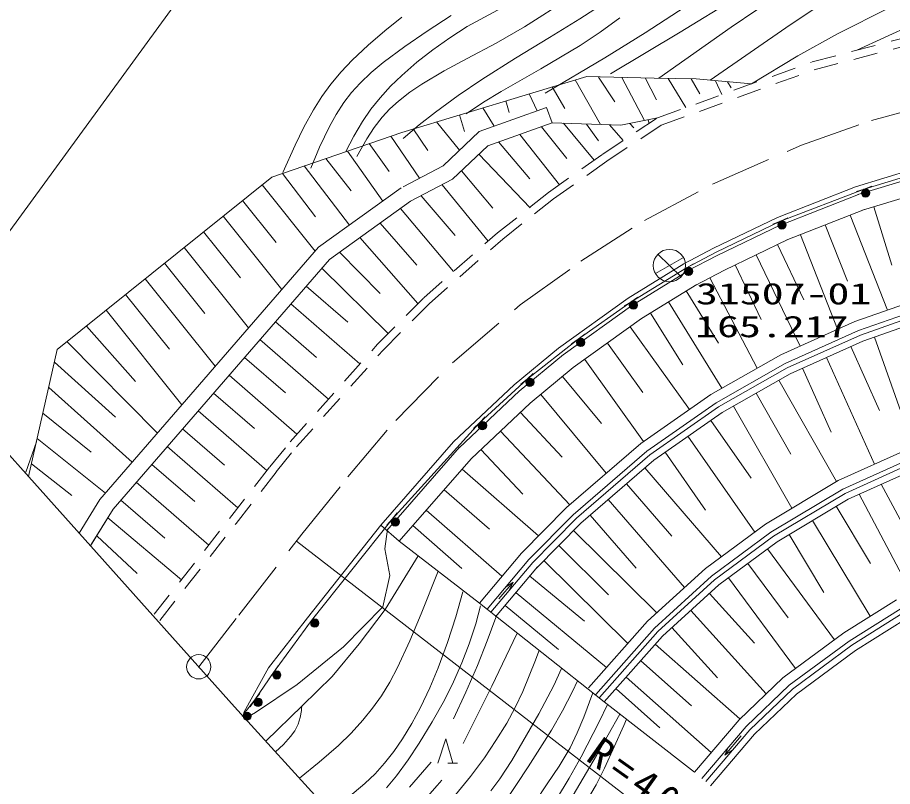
# Model space of a CAD drawing. Units: millimetres, scale not verified. Extents: x 30705 to 670705, y 16818 to 376818.
# Drawn here: x 222034 to 275791, y 239184 to 286428 of the extents above; entities that cross this region are included whole.
import ezdxf
from ezdxf.enums import TextEntityAlignment as Align

# ---------------------------------------------------------------- set-up
doc = ezdxf.new("R2010")
doc.units = ezdxf.units.MM
doc.header["$LTSCALE"] = 1000
doc.linetypes.add('USER1', pattern=[5, 3.75, -1.25])
doc.linetypes.add('USER2', pattern=[2.5, 1.5, -1])
doc.layers.add('S-SUV', color=7, linetype='Continuous', lineweight=13)
doc.styles.add('ＭＳ ゴシック', font='')
doc.styles.get('ＭＳ ゴシック').set_extended_font_data('MS Gothic')

# ---------------------------------------------------------------- blocks, each defined once
blk = doc.blocks.new('BUHIN29')
at = {"color": 7, "linetype": 'Continuous', "lineweight": 13}
for p, q in [((795, 600), (-795, -595)), ((-795, 600), (795, -595))]:
    blk.add_line(p, q, dxfattribs=at)
blk.add_circle((0, 0), 995, dxfattribs=at)
blk = doc.blocks.new('BUHIN128')
at = {"color": 7, "linetype": 'Continuous', "lineweight": 13}
for radius in [746, 22.5]:
    blk.add_circle((0, 0), radius, dxfattribs=at)

msp = doc.modelspace()

# ---------------------------------------------------------------- linework, layer by layer
at = {"layer": 'S-SUV'}
for p, q in [((216005, 265724), (241609, 300814)), ((262737, 285535), (267001, 288141)), ((253186, 285858), (256710, 288109)), ((252050, 287174), (249661, 285875)), ((258416, 287558), (256578, 286356)), ((263050, 287080), (260599, 285494)), ((247194, 285593), (248672, 286546)), ((267452, 286898), (265874, 285842)), ((269499, 285987), (270901, 286890)), ((275594, 287020), (272420, 285416)), ((245656, 286445), (244609, 285614)), ((256578, 286356), (254709, 285206)), ((257837, 285532), (259038, 286412)), ((277687, 286307), (273601, 284418)), ((244609, 285614), (243585, 284732)), ((245827, 284651), (247194, 285593)), ((249661, 285875), (248589, 285181)), ((251436, 284856), (253186, 285858)), ((256612, 284706), (257837, 285532)), ((260599, 285494), (258118, 283960)), ((258458, 282975), (262737, 285535)), ((265874, 285842), (261431, 282693)), ((264598, 282574), (269499, 285987)), ((248589, 285181), (247547, 284435)), ((254709, 285206), (252621, 283937)), ((272420, 285416), (269980, 284077)), ((243585, 284732), (242602, 283805)), ((244498, 283663), (245827, 284651)), ((247547, 284435), (246574, 283677)), ((249669, 283914), (251436, 284856)), ((254192, 283270), (256612, 284706)), ((248254, 283149), (249669, 283914)), ((252621, 283937), (250555, 282610)), ((258118, 283960), (254449, 281788)), ((269980, 284077), (267122, 282351)), ((242602, 283805), (241919, 283089)), ((243766, 283048), (244498, 283663)), ((246574, 283677), (245638, 282872)), ((241919, 283089), (241283, 282335)), ((243077, 282393), (243766, 283048)), ((245638, 282872), (244955, 282211)), ((245638, 279372), (257016, 282804)), ((246869, 282332), (248254, 283149)), ((251742, 281887), (254192, 283270)), ((257016, 282804), (261153, 282698)), ((257738, 282772), (258729, 281249)), ((241283, 282335), (240727, 281567)), ((242555, 281818), (243077, 282393)), ((246128, 281834), (246869, 282332)), ((250555, 282610), (249113, 281638)), ((256305, 282589), (257860, 279853)), ((259159, 282749), (260551, 280099)), ((260588, 282713), (261297, 281368)), ((261153, 282698), (263724, 282651)), ((262004, 282683), (263100, 280892)), ((263430, 282657), (263959, 281730)), ((263724, 282651), (267122, 282351)), ((264911, 282546), (265302, 281691)), ((265650, 282481), (265889, 282102)), ((242080, 281206), (242555, 281818)), ((244955, 282211), (244309, 281502)), ((245433, 281294), (246128, 281834)), ((250661, 281224), (251742, 281887)), ((253460, 281731), (253965, 280690)), ((254882, 282160), (255669, 280831)), ((240727, 281567), (240215, 280756)), ((241609, 280479), (242080, 281206)), ((244309, 281502), (243747, 280788)), ((244919, 280824), (245433, 281294)), ((249113, 281638), (247707, 280619)), ((249608, 280507), (250661, 281224)), ((252038, 281302), (252250, 280599)), ((240215, 280756), (239628, 279694)), ((243747, 280788), (243233, 280038)), ((244448, 280312), (244919, 280824)), ((247707, 280619), (246702, 279826)), ((250389, 279417), (254543, 280896)), ((250616, 280873), (251327, 279751)), ((254543, 280896), (254878, 279954)), ((241192, 279725), (241609, 280479)), ((243949, 279663), (244448, 280312)), ((249194, 280444), (249498, 279434)), ((261348, 280257), (259101, 279812)), ((260786, 280146), (260832, 279915)), ((239628, 279694), (239089, 278593)), ((240594, 278464), (241192, 279725)), ((243233, 280038), (242689, 279129)), ((243496, 278975), (243949, 279663)), ((246702, 279826), (245732, 278985)), ((246349, 279586), (247250, 278266)), ((247771, 280015), (249197, 278280)), ((250925, 278546), (254878, 279954)), ((254878, 279954), (250925, 278546)), ((254219, 279719), (255781, 277774)), ((259101, 279812), (254878, 279954)), ((255582, 279930), (257458, 277658)), ((256990, 279883), (257720, 278849)), ((258397, 279835), (259244, 278864)), ((259663, 279923), (259899, 279645)), ((237655, 276623), (245638, 279372)), ((242689, 279129), (242196, 278190)), ((244973, 279143), (246727, 276551)), ((248177, 277307), (250389, 279417)), ((252902, 279250), (255334, 276153)), ((239089, 278593), (238344, 276905)), ((240053, 277180), (240594, 278464)), ((242875, 277892), (243496, 278975)), ((243642, 278684), (244878, 276965)), ((248765, 276486), (250925, 278546)), ((250925, 278546), (248765, 276486)), ((251584, 278781), (253504, 276521)), ((242312, 278226), (244479, 275148)), ((250385, 278031), (253536, 274728)), ((240981, 277768), (242539, 275787)), ((238320, 276852), (240349, 274174)), ((239651, 277310), (242428, 273678)), ((245725, 276028), (248177, 277307)), ((249305, 277001), (251231, 274713)), ((277740, 277314), (273516, 276022)), ((277896, 277058), (274058, 275886)), ((224481, 266030), (237655, 276623)), ((246187, 275142), (248765, 276486)), ((248765, 276486), (246187, 275142)), ((277886, 276836), (273662, 275544)), ((237056, 276142), (240321, 272082)), ((240519, 272311), (245605, 275955)), ((248120, 276150), (250942, 272689)), ((273516, 276022), (268720, 274138)), ((274058, 275886), (268906, 273910)), ((274058, 275886), (273580, 275740)), ((278179, 275880), (273955, 274587)), ((274525, 276065), (274058, 275886)), ((246832, 275478), (248917, 273039)), ((273699, 275556), (268902, 273672)), ((235859, 275179), (237922, 272612)), ((241197, 271567), (246187, 275142)), ((246187, 275142), (241197, 271567)), ((274640, 274798), (275744, 271204)), ((234661, 274216), (238275, 269721)), ((245563, 274695), (248817, 270819)), ((274064, 274625), (269268, 272742)), ((273191, 274287), (275482, 268456)), ((244316, 273801), (246569, 271211)), ((268720, 274138), (264795, 272251)), ((268906, 273910), (264964, 272011)), ((268936, 273687), (265019, 271804)), ((268906, 273910), (268439, 273730)), ((269356, 274127), (268906, 273910)), ((271662, 273687), (273024, 270220)), ((233463, 273253), (235737, 270425)), ((270134, 273086), (272417, 267274)), ((243069, 272907), (246635, 268855)), ((269369, 272786), (265467, 270910)), ((227101, 256823), (240519, 272311)), ((232266, 272290), (236230, 267360)), ((241821, 272014), (244316, 269474)), ((264795, 272251), (262972, 271299)), ((264964, 272011), (263143, 271044)), ((268719, 272473), (270346, 269088)), ((227910, 256230), (241197, 271567)), ((241197, 271567), (227910, 256230)), ((265019, 271804), (263204, 270856)), ((267418, 271848), (270113, 266241)), ((231068, 271327), (233551, 268238)), ((240723, 271019), (244797, 267006)), ((262972, 271299), (259547, 269179)), ((262972, 271299), (259547, 269179)), ((263143, 271044), (259739, 268966)), ((263143, 271044), (262702, 270809)), ((263570, 271304), (263143, 271044)), ((266117, 271223), (267728, 267872)), ((263235, 270874), (259810, 268754)), ((265467, 270910), (263667, 269970)), ((264567, 270440), (267471, 264881)), ((229870, 270364), (234184, 264999)), ((239774, 269923), (242332, 267707)), ((263762, 270024), (260380, 267930)), ((228673, 269401), (231366, 266051)), ((263119, 269630), (265107, 266425)), ((238825, 268828), (243071, 265149)), ((259547, 269179), (255263, 266105)), ((259547, 269179), (255263, 266105)), ((259739, 268966), (256487, 266666)), ((259739, 268966), (259313, 268705)), ((260148, 269255), (259739, 268966)), ((262023, 268950), (265312, 263650)), ((273481, 267751), (277933, 269319)), ((227475, 268438), (232139, 262638)), ((259839, 268773), (255555, 265699)), ((260928, 268270), (262900, 265092)), ((273703, 267193), (278107, 268745)), ((273815, 266914), (278194, 268457)), ((237876, 267732), (240413, 265534)), ((260380, 267930), (256180, 264917)), ((268921, 265707), (273481, 267751)), ((273963, 266542), (278311, 268074)), ((223079, 257817), (214357, 267567)), ((226278, 267475), (229292, 264068)), ((259680, 267428), (263323, 262351)), ((269193, 265171), (273703, 267193)), ((236927, 266637), (241138, 262988)), ((256487, 266666), (253351, 264209)), ((256487, 266666), (256079, 266377)), ((256881, 266974), (256487, 266666)), ((269329, 264903), (273815, 266914)), ((274688, 266798), (277072, 260031)), ((225080, 266512), (230626, 260892)), ((255263, 266105), (252542, 263853)), ((255263, 266105), (252542, 263853)), ((258280, 266423), (260458, 263388)), ((269510, 264546), (273963, 266542)), ((273221, 266210), (274984, 262277)), ((222712, 258227), (224481, 266030)), ((255582, 265720), (252861, 263468)), ((264630, 263262), (268921, 265707)), ((224304, 265250), (228052, 261865)), ((235977, 265542), (238494, 263361)), ((256880, 265419), (260496, 260379)), ((264950, 262754), (269193, 265171)), ((271737, 265544), (274676, 258987)), ((253720, 264547), (253351, 264209)), ((256180, 264917), (253534, 262727)), ((265111, 262500), (269329, 264903)), ((265325, 262162), (269510, 264546)), ((270252, 264879), (272017, 260943)), ((235028, 264446), (239205, 260828)), ((253351, 264209), (250426, 261526)), ((253351, 264209), (252958, 263901)), ((255518, 264369), (257911, 261479)), ((268813, 264149), (272357, 257927)), ((223950, 263690), (229075, 259102)), ((252542, 263853), (248820, 260360)), ((252542, 263853), (248820, 260360)), ((252884, 263488), (249162, 259995)), ((234079, 263351), (236592, 261173)), ((254196, 263275), (258205, 258429)), ((260330, 260263), (264630, 263262)), ((267417, 263354), (269555, 259602)), ((253534, 262727), (249901, 259317)), ((260698, 259788), (264950, 262754)), ((260882, 259551), (265111, 262500)), ((266022, 262559), (269603, 256275)), ((223597, 262129), (226562, 259716)), ((233130, 262255), (237358, 258592)), ((250762, 261896), (250426, 261526)), ((252929, 262159), (255506, 259413)), ((261128, 259235), (265325, 262162)), ((250426, 261526), (245053, 255600)), ((250426, 261526), (250058, 261188)), ((264625, 261674), (267099, 258127)), ((232181, 261160), (234752, 258932)), ((251718, 261022), (255966, 256496)), ((222540, 258504), (223195, 260357)), ((223243, 260568), (227431, 257204)), ((248820, 260360), (244357, 255239)), ((248820, 260360), (244357, 255239)), ((255764, 256322), (260330, 260263)), ((263226, 260698), (267328, 254817)), ((231232, 260064), (235575, 256302)), ((249197, 260031), (244734, 254910)), ((250507, 259886), (253073, 257152)), ((256175, 255884), (260698, 259788)), ((261828, 259723), (264305, 256170)), ((276643, 259873), (272461, 257990)), ((249901, 259317), (245488, 254253)), ((256380, 255664), (260882, 259551)), ((256653, 255372), (261128, 259235)), ((276871, 259318), (272740, 257457)), ((222889, 259008), (225367, 257059)), ((230283, 258969), (232921, 256683)), ((249349, 258684), (254050, 254587)), ((260569, 258752), (265276, 253298)), ((276984, 259040), (272879, 257191)), ((277136, 258669), (273065, 256836)), ((235361, 244088), (223079, 257817)), ((229334, 257873), (233782, 254019)), ((259450, 257786), (262241, 254553)), ((272461, 257990), (267984, 255303)), ((275100, 257752), (276984, 254266)), ((248246, 257418), (251026, 254996)), ((272740, 257457), (268318, 254804)), ((272879, 257191), (268485, 254554)), ((273743, 257141), (276964, 251071)), ((225826, 254747), (227101, 256823)), ((228385, 256778), (231085, 254438)), ((258331, 256821), (263008, 251403)), ((273065, 256836), (268707, 254221)), ((226522, 253969), (227910, 256230)), ((227910, 256230), (226567, 254043)), ((245364, 255991), (245053, 255600)), ((247143, 256152), (251796, 252097)), ((252997, 253521), (255764, 256322)), ((253424, 253099), (256175, 255884)), ((272338, 256400), (274448, 252885)), ((227574, 255683), (232106, 251890)), ((245053, 255600), (240100, 249373)), ((245053, 255600), (244717, 255230)), ((253637, 252889), (256380, 255664)), ((253922, 252607), (256653, 255372)), ((257212, 255855), (260033, 252587)), ((270886, 255528), (274420, 249640)), ((244357, 255239), (239853, 249543)), ((244357, 255239), (239853, 249543)), ((244357, 255239), (245488, 254253)), ((244768, 254986), (244599, 253778)), ((246326, 255215), (249325, 252576)), ((256198, 254911), (261309, 249861)), ((267984, 255303), (264293, 252570)), ((226903, 254590), (229389, 252266)), ((268318, 254804), (264674, 252106)), ((268485, 254554), (264865, 251874)), ((269434, 254657), (271565, 251105)), ((268037, 231948), (239168, 254253)), ((244599, 253778), (244915, 252156)), ((245488, 254253), (250409, 250451)), ((255287, 253990), (258349, 250965)), ((268707, 254221), (265119, 251564)), ((268109, 253778), (272236, 248204)), ((244626, 250067), (246651, 253354)), ((250409, 250451), (252997, 253521)), ((250880, 250078), (253456, 253134)), ((251115, 249892), (253685, 252941)), ((251403, 249613), (253991, 252683)), ((254377, 253068), (259531, 247976)), ((266913, 252893), (269388, 249549)), ((244915, 252156), (244475, 250230)), ((246837, 249796), (247880, 252404)), ((264293, 252570), (260738, 249342)), ((251615, 250709), (252484, 251741)), ((252052, 251451), (252484, 251741)), ((252484, 251741), (252271, 251267)), ((253504, 252101), (256861, 249333)), ((264674, 252106), (261166, 248920)), ((264865, 251874), (261380, 248709)), ((265717, 252007), (269841, 246436)), ((248961, 249612), (249394, 251140)), ((252669, 251087), (258229, 246503)), ((265119, 251564), (261665, 248427)), ((264543, 251041), (267322, 247982)), ((272792, 248616), (276031, 250653)), ((244475, 250230), (242054, 247758)), ((243031, 247940), (244626, 250067)), ((250190, 249170), (250482, 250293)), ((258085, 244377), (250409, 250451)), ((251986, 250305), (255279, 247606)), ((263392, 249996), (268036, 244883)), ((273131, 248120), (276315, 250123)), ((239853, 249543), (237453, 246475)), ((239853, 249543), (237453, 246475)), ((240395, 249777), (240100, 249373)), ((246134, 248123), (246837, 249796)), ((248442, 248026), (248961, 249612)), ((251415, 249567), (250898, 248136)), ((273300, 247872), (276456, 249858)), ((273525, 247541), (276646, 249504)), ((240100, 249373), (237764, 246178)), ((240100, 249373), (239789, 248982)), ((249787, 247957), (250190, 249170)), ((260738, 249342), (257111, 245238)), ((261166, 248920), (257560, 244841)), ((262241, 248950), (265042, 245866)), ((251177, 245355), (252715, 248556)), ((261380, 248709), (257785, 244642)), ((261665, 248427), (258085, 244377)), ((269063, 245861), (272792, 248616)), ((241375, 245943), (243031, 247940)), ((245380, 246485), (246134, 248123)), ((247869, 246468), (248442, 248026)), ((249329, 246772), (249787, 247957)), ((250898, 248136), (250289, 246627)), ((261218, 247921), (266409, 243332)), ((269450, 245401), (273131, 248120)), ((269643, 245171), (273300, 247872)), ((242054, 247758), (239224, 245455)), ((254072, 247500), (253866, 246952)), ((269901, 244864), (273525, 247541)), ((248823, 245617), (249329, 246772)), ((253866, 246952), (253075, 245017)), ((260323, 246909), (263447, 244147)), ((235961, 243763), (237453, 246475)), ((238046, 246591), (237764, 246178)), ((244913, 245603), (245380, 246485)), ((247358, 245245), (247869, 246468)), ((250289, 246627), (249569, 244981)), ((254979, 245387), (255455, 246424)), ((237764, 246178), (236619, 244501)), ((237764, 246178), (237469, 245774)), ((239528, 244139), (241375, 245943)), ((259427, 245896), (264655, 241275)), ((266362, 243288), (269063, 245861)), ((239224, 245455), (236650, 243735)), ((244400, 244761), (244913, 245603)), ((246792, 244044), (247358, 245245)), ((248263, 244489), (248823, 245617)), ((249418, 241833), (251177, 245355)), ((254056, 243650), (254979, 245387)), ((256429, 245666), (256140, 245029)), ((258805, 245192), (261506, 242787)), ((266799, 242875), (269450, 245401)), ((267017, 242669), (269643, 245171)), ((236931, 244891), (236619, 244501)), ((243851, 243989), (244400, 244761)), ((249569, 244981), (248818, 243335)), ((253075, 245017), (252609, 244032)), ((256140, 245029), (255521, 243826)), ((256825, 243449), (257371, 244932)), ((267309, 242394), (269901, 244864)), ((235356, 244083), (260178, 216882)), ((236619, 244501), (235944, 243658)), ((236619, 244501), (236337, 244088)), ((237294, 241960), (239528, 244139)), ((239490, 243978), (239506, 244118)), ((247515, 243155), (248263, 244489)), ((258281, 244225), (257767, 243162)), ((258085, 244377), (263627, 240064)), ((235961, 243763), (235909, 243697)), ((236274, 243513), (235961, 243763)), ((236650, 243735), (236274, 243513)), ((239400, 243417), (239474, 243849)), ((239474, 243849), (239490, 243978)), ((243259, 243260), (243851, 243989)), ((246268, 243062), (246792, 244044)), ((252609, 244032), (252090, 243076)), ((253082, 241943), (254056, 243650)), ((255521, 243826), (254849, 242653)), ((257604, 241081), (259037, 243637)), ((236274, 243513), (236180, 243396)), ((239065, 242611), (239269, 243011)), ((239269, 243011), (239400, 243417)), ((242527, 242462), (243259, 243260)), ((245694, 242115), (246268, 243062)), ((246713, 241847), (247515, 243155)), ((252090, 243076), (251431, 242001)), ((256426, 242489), (256825, 243449)), ((257767, 243162), (256658, 241005)), ((259447, 243317), (259285, 242934)), ((263627, 240064), (266362, 243288)), ((238813, 242248), (239065, 242611)), ((241758, 241712), (242527, 242462)), ((254849, 242653), (253415, 240391)), ((255978, 241565), (256426, 242489)), ((259285, 242934), (258104, 240307)), ((264085, 239676), (266799, 242875)), ((264314, 239482), (267017, 242669)), ((238367, 241761), (238813, 242248)), ((245158, 241339), (245694, 242115)), ((247866, 240621), (248342, 242112)), ((248342, 242112), (248781, 240610)), ((251431, 242001), (250715, 240949)), ((252394, 240776), (253082, 241943)), ((264619, 239223), (267309, 242394)), ((266497, 242292), (265488, 241113)), ((237880, 241317), (238367, 241761)), ((240575, 240681), (241758, 241712)), ((246035, 240827), (246713, 241847)), ((255303, 240439), (255978, 241565)), ((265488, 241113), (265705, 241586)), ((265922, 241399), (265488, 241113)), ((244582, 240609), (245158, 241339)), ((250715, 240949), (249855, 239792)), ((256658, 241005), (255926, 239687)), ((255976, 238301), (257604, 241081)), ((239357, 239699), (240575, 240681)), ((243998, 239968), (244582, 240609)), ((245309, 239844), (246035, 240827)), ((247446, 240671), (246108, 239144)), ((248470, 240614), (249070, 240607)), ((251659, 239645), (252394, 240776)), ((253415, 240391), (251931, 238163)), ((254575, 239341), (255303, 240439)), ((258104, 240307), (257580, 239286)), ((243379, 239377), (243998, 239968)), ((244696, 239107), (245309, 239844)), ((249855, 239792), (248949, 238675)), ((242320, 238496), (243379, 239377)), ((246937, 238239), (247811, 239238)), ((247811, 239238), (247954, 239406)), ((247954, 239406), (248103, 239581)), ((251124, 238927), (251659, 239645)), ((253810, 238205), (254575, 239341)), ((255926, 239687), (255141, 238399)), ((257580, 239286), (256999, 238287))]:
    msp.add_line(p, q, dxfattribs=at)
at = {"layer": 'S-SUV', "linetype": 'USER2'}
for p, q in [((270862, 283705), (280559, 286231)), ((270988, 283221), (280673, 285744)), ((261348, 280257), (270818, 283691)), ((261574, 279807), (270988, 283221)), ((257964, 278017), (261348, 280257)), ((258247, 277604), (261574, 279807)), ((254667, 275681), (257964, 278017)), ((254967, 275281), (258247, 277604)), ((251524, 273201), (254667, 275681)), ((251844, 272816), (254967, 275281)), ((246991, 269212), (251524, 273201)), ((247333, 268847), (251844, 272816)), ((244152, 266357), (246991, 269212)), ((244516, 266014), (247333, 268847)), ((238793, 260368), (244152, 266357)), ((239174, 260043), (244516, 266014)), ((237543, 258830), (238793, 260368)), ((237931, 258515), (239174, 260043)), ((235068, 255652), (237543, 258830)), ((235463, 255344), (237931, 258515)), ((230431, 249764), (235068, 255652)), ((230771, 249388), (235463, 255344))]:
    msp.add_line(p, q, dxfattribs=at)
at = {"layer": 'S-SUV', "linetype": 'USER1'}
for p, q in [((274493, 280106), (279172, 281362)), ((270195, 278583), (274493, 280106)), ((264738, 276188), (270195, 278583)), ((260548, 273958), (264738, 276188)), ((256646, 271450), (260548, 273958)), ((252910, 268771), (256646, 271450)), ((248762, 265221), (252910, 268771)), ((245270, 261674), (248762, 265221)), ((242332, 258204), (245270, 261674)), ((239500, 254679), (242332, 258204)), ((235628, 249709), (239500, 254679)), ((233170, 246537), (235628, 249709))]:
    msp.add_line(p, q, dxfattribs=at)
at = {"layer": 'S-SUV'}
for centre, radius in [((274131, 275648), 249), ((274147, 275654), 249), ((274131, 275648), 220), ((274147, 275654), 220), ((274131, 275648), 191), ((274147, 275654), 191), ((274131, 275648), 161), ((274147, 275654), 161), ((274131, 275648), 132), ((274147, 275654), 132), ((274131, 275648), 97.5), ((274147, 275654), 97.5), ((274131, 275648), 67.5), ((274147, 275654), 67.5), ((274131, 275648), 38.7), ((274147, 275654), 38.7), ((274131, 275648), 7.5), ((274147, 275654), 7.5), ((268995, 273677), 249), ((269014, 273685), 249), ((268995, 273677), 220), ((269014, 273685), 220), ((268995, 273677), 191), ((269014, 273685), 191), ((268995, 273677), 161), ((269014, 273685), 161), ((268995, 273677), 132), ((269014, 273685), 132), ((268995, 273677), 97.5), ((269014, 273685), 97.5), ((268995, 273677), 67.5), ((269014, 273685), 67.5), ((268995, 273677), 38.7), ((269014, 273685), 38.7), ((268995, 273677), 7.5), ((269014, 273685), 7.5), ((263260, 270824), 249), ((263273, 270832), 249), ((263260, 270824), 220), ((263273, 270832), 220), ((263260, 270824), 191), ((263273, 270832), 191), ((263260, 270824), 161), ((263273, 270832), 161), ((263260, 270824), 132), ((263273, 270832), 132), ((263260, 270824), 97.5), ((263273, 270832), 97.5), ((263260, 270824), 67.5), ((263273, 270832), 67.5), ((263260, 270824), 38.7), ((263273, 270832), 38.7), ((263260, 270824), 7.5), ((263273, 270832), 7.5), ((259869, 268754), 249), ((259883, 268763), 249), ((259869, 268754), 220), ((259883, 268763), 220), ((259869, 268754), 191), ((259883, 268763), 191), ((259869, 268754), 161), ((259883, 268763), 161), ((259869, 268754), 132), ((259883, 268763), 132), ((259869, 268754), 97.5), ((259883, 268763), 97.5), ((259869, 268754), 67.5), ((259883, 268763), 67.5), ((259869, 268754), 38.7), ((259883, 268763), 38.7), ((259869, 268754), 7.5), ((259883, 268763), 7.5), ((256631, 266463), 249), ((256640, 266470), 249), ((256631, 266463), 220), ((256640, 266470), 220), ((256631, 266463), 191), ((256640, 266470), 191), ((256631, 266463), 161), ((256640, 266470), 161), ((256631, 266463), 132), ((256640, 266470), 132), ((256631, 266463), 97.5), ((256640, 266470), 97.5), ((256631, 266463), 67.5), ((256640, 266470), 67.5), ((256631, 266463), 38.7), ((256640, 266470), 38.7), ((256631, 266463), 7.5), ((256640, 266470), 7.5), ((253505, 264013), 249), ((253520, 264026), 249), ((253505, 264013), 220), ((253520, 264026), 220), ((253505, 264013), 191), ((253520, 264026), 191), ((253505, 264013), 161), ((253520, 264026), 161), ((253505, 264013), 132), ((253520, 264026), 132), ((253505, 264013), 97.5), ((253520, 264026), 97.5), ((253505, 264013), 67.5), ((253520, 264026), 67.5), ((253505, 264013), 38.7), ((253520, 264026), 38.7), ((253505, 264013), 7.5), ((253520, 264026), 7.5), ((250594, 261342), 249), ((250610, 261359), 249), ((250594, 261342), 220), ((250610, 261359), 220), ((250594, 261342), 191), ((250610, 261359), 191), ((250594, 261342), 161), ((250610, 261359), 161), ((250594, 261342), 132), ((250610, 261359), 132), ((250594, 261342), 97.5), ((250610, 261359), 97.5), ((250594, 261342), 67.5), ((250610, 261359), 67.5), ((250594, 261342), 38.7), ((250610, 261359), 38.7), ((250594, 261342), 7.5), ((250610, 261359), 7.5), ((245237, 255433), 249), ((245248, 255445), 249), ((245237, 255433), 220), ((245248, 255445), 220), ((245237, 255433), 191), ((245248, 255445), 191), ((245237, 255433), 161), ((245248, 255445), 161), ((245237, 255433), 132), ((245248, 255445), 132), ((245237, 255433), 97.5), ((245248, 255445), 97.5), ((245237, 255433), 67.5), ((245248, 255445), 67.5), ((245237, 255433), 38.7), ((245248, 255445), 38.7), ((245237, 255433), 7.5), ((245248, 255445), 7.5), ((240295, 249218), 249), ((240301, 249226), 249), ((240295, 249218), 220), ((240301, 249226), 220), ((240295, 249218), 191), ((240301, 249226), 191), ((240295, 249218), 161), ((240301, 249226), 161), ((240295, 249218), 132), ((240301, 249226), 132), ((240295, 249218), 97.5), ((240301, 249226), 97.5), ((240295, 249218), 67.5), ((240301, 249226), 67.5), ((240295, 249218), 38.7), ((240301, 249226), 38.7), ((240295, 249218), 7.5), ((240301, 249226), 7.5), ((237965, 246031), 249), ((237970, 246038), 249), ((237965, 246031), 220), ((237970, 246038), 220), ((237965, 246031), 191), ((237970, 246038), 191), ((237965, 246031), 161), ((237970, 246038), 161), ((237965, 246031), 132), ((237970, 246038), 132), ((237965, 246031), 97.5), ((237970, 246038), 97.5), ((237965, 246031), 67.5), ((237970, 246038), 67.5), ((237965, 246031), 38.7), ((237970, 246038), 38.7), ((237965, 246031), 7.5), ((237970, 246038), 7.5), ((236824, 244360), 249), ((236813, 244345), 249), ((236813, 244345), 220), ((236824, 244360), 220), ((236813, 244345), 191), ((236824, 244360), 191), ((236813, 244345), 161), ((236824, 244360), 161), ((236813, 244345), 132), ((236824, 244360), 132), ((236813, 244345), 97.5), ((236824, 244360), 97.5), ((236813, 244345), 67.5), ((236824, 244360), 67.5), ((236813, 244345), 38.7), ((236824, 244360), 38.7), ((236813, 244345), 7.5), ((236824, 244360), 7.5), ((235861, 243529), 22.5), ((236139, 243502), 249), ((236139, 243502), 220), ((236139, 243502), 191), ((236139, 243502), 161), ((236139, 243502), 132), ((236139, 243502), 97.5), ((236139, 243502), 67.5), ((236139, 243502), 38.7), ((236139, 243502), 7.5)]:
    msp.add_circle(centre, radius, dxfattribs=at)

# ---------------------------------------------------------------- block references
for name, p, rotation in [('BUHIN29', (262088, 271188), 352.58333), ('BUHIN128', (233170, 246537), 87.58333)]:
    msp.add_blockref(name, p, dxfattribs=dict(at, rotation=rotation))

# ---------------------------------------------------------------- texts
at = {"layer": 'S-SUV', "style": 'ＭＳ ゴシック', "width": 1.5}
for s, p in [('31507-01', (263715, 268407)), ('165.217', (263667, 266389))]:
    msp.add_text(s, height=1320, dxfattribs=at).set_placement(p, align=Align.BOTTOM_LEFT)
at = {"layer": 'S-SUV', "insert": (256853, 240814), "char_height": 1833, "attachment_point": 7, "rotation": 324.6, "style": 'ＭＳ ゴシック'}
msp.add_mtext('\\T1.32;R=40', dxfattribs=at)

doc.saveas('drawing.dxf')
